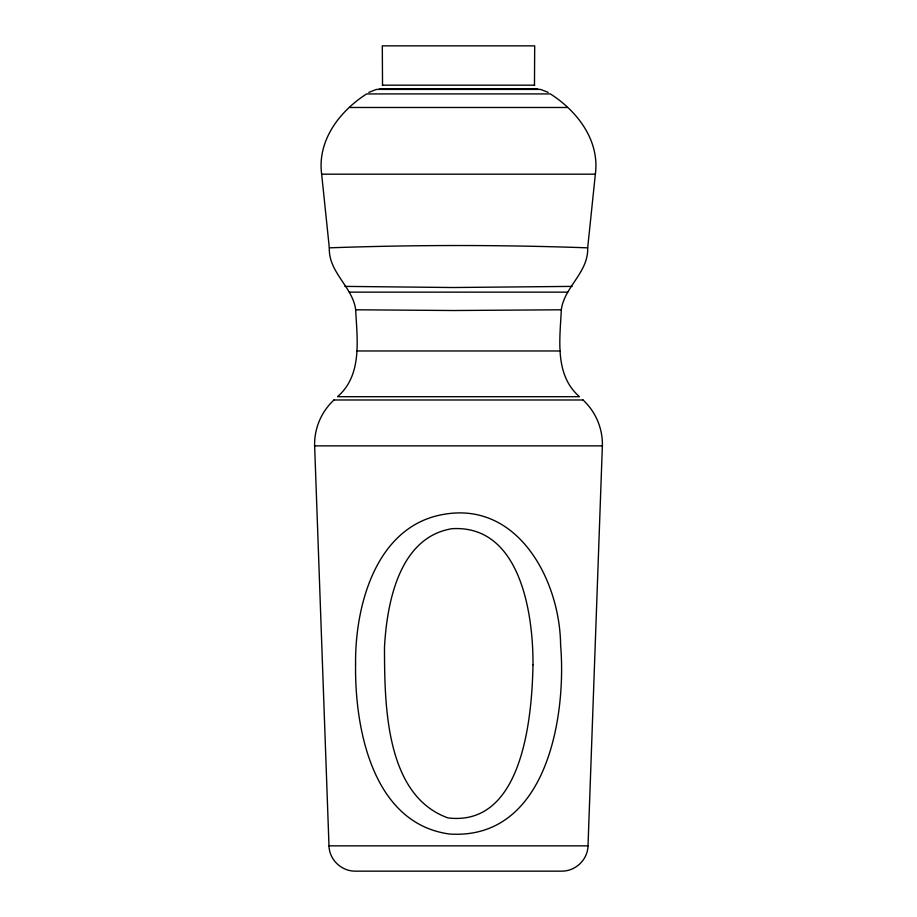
<?xml version="1.0" encoding="UTF-8"?>
<svg xmlns="http://www.w3.org/2000/svg" width="917" height="917" viewBox="0 0 917 917"><rect width="100%" height="100%" fill="white"/><g stroke="black" fill="none" stroke-linecap="round" stroke-linejoin="round"><path stroke-width="1.38" d="M534.473 85.178L534.691 45.85L382.309 45.85L382.527 85.178M595.351 174.184C599.844 140.484 577.389 111.198 550.383 93.924L366.617 93.924C339.611 111.198 317.156 140.484 321.649 174.184L329.318 247.842C328.424 272.532 352.793 286.918 355.67 309.774C357.068 339.061 362.651 374.973 337.536 396.694L579.487 396.694C554.338 374.996 559.943 339.061 561.33 309.774C564.219 286.918 588.565 272.532 587.682 247.842L595.351 174.184L321.649 174.184M333.971 399.984C321.328 411.687 314.118 428.629 314.634 445.868L328.985 845.841C329.318 859.71 341.342 871.173 355.154 871.15L561.869 871.15C575.67 871.161 587.682 859.699 588.015 845.841L602.366 445.868C602.882 428.629 595.672 411.687 583.029 399.984M368.829 92.365L376.44 89.407L540.56 89.407L548.171 92.365M329.318 247.842C415.401 244.759 501.599 244.759 587.682 247.842M572.128 286.391L453.09 287.525L344.872 286.391M560.814 309.786L453.457 310.519L356.186 309.786M567.371 107.484L349.629 107.484M349.308 292.145L567.703 292.145M382.309 85.178L534.691 85.178M379.26 88.88L537.74 88.88M356.965 350.97L560.035 350.97M333.891 399.984L583.109 399.984M314.542 445.868L602.458 445.868M328.894 845.841L588.106 845.841M532.983 664.836C532.032 716.337 523.057 827.008 447.989 817.907C384.647 795.291 384.67 702.491 384.475 647.436C386.859 603.237 398.998 537.373 451.966 528.696C520.248 524.558 533.35 613.645 532.983 664.836M355.578 664.046C354.627 727.949 372.417 823.581 449.559 834.034C546.303 840.281 566.74 717.461 560.596 644.811C559.943 580.587 518.22 501.118 443.771 514.357C376.211 525.819 354.971 605.289 355.578 664.046"/></g></svg>
